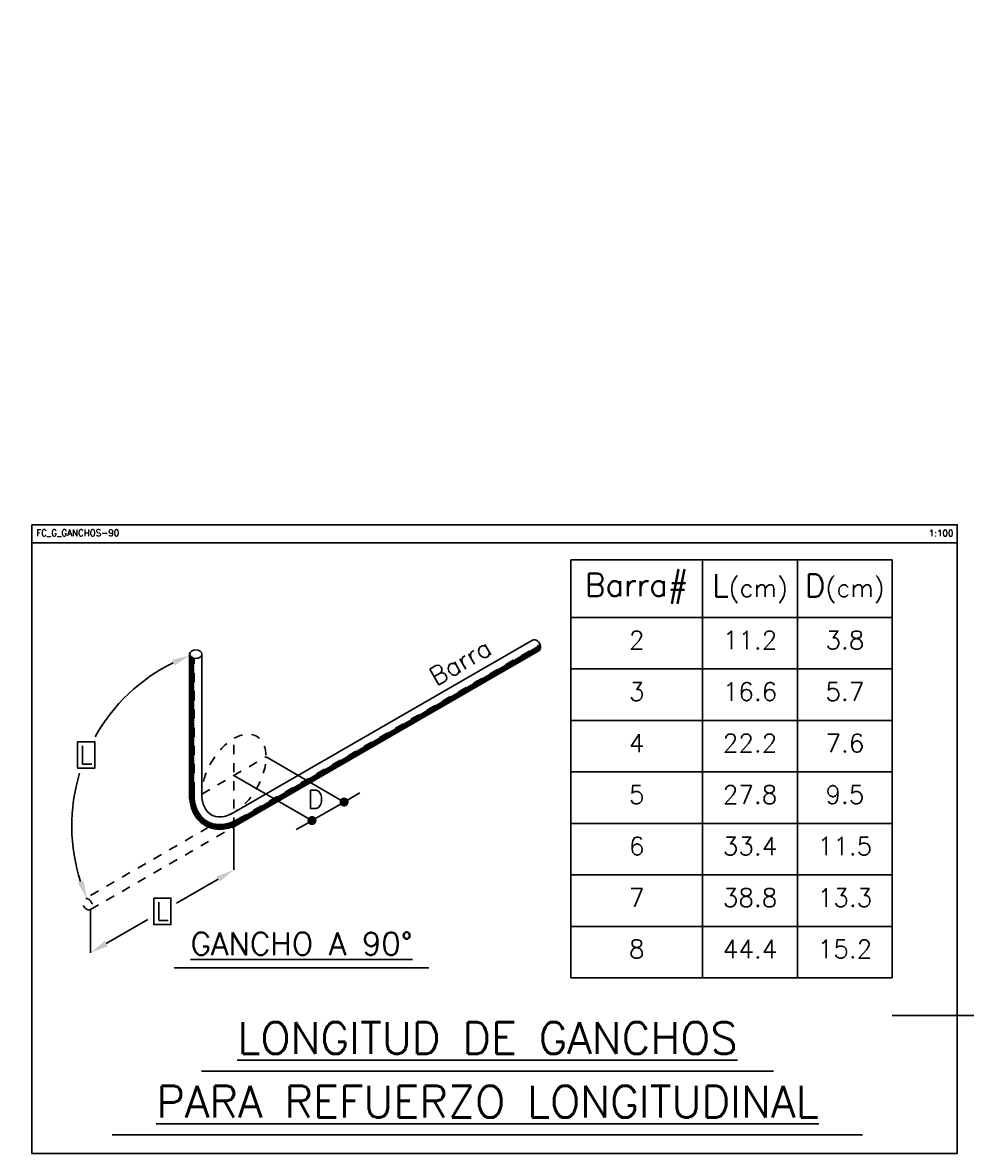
# Model space of a CAD drawing. Header units: millimetres. Extents: x -103 to 209, y -46 to 105.
# Drawn here: x 38.07 to 48.47, y -45.67 to -33.23 of the extents above; entities that cross this region are included whole.
import ezdxf
from ezdxf import colors
from ezdxf.entities.mleader import LeaderData, LeaderLine
from ezdxf.enums import TextEntityAlignment as Align
from ezdxf.math import Vec2, Vec3

# ---------------------------------------------------------------- set-up
doc = ezdxf.new("R2010")
doc.units = ezdxf.units.MM
doc.header["$LTSCALE"] = 0.01
doc.header["$PDMODE"] = 3
doc.linetypes.add('DASHDOT', pattern=[1, 0.5, -0.25, 0, -0.25])
doc.linetypes.add('DASHED2', pattern=[0.375, 0.25, -0.125])
for name, color, linetype in [('FC_BORDES', 4, 'Continuous'), ('FC_COTAS', 1, 'Continuous'), ('FC_COTAS @ 100', 1, 'Continuous'), ('FC_COTAS @ 25', 1, 'Continuous'), ('FC_EJES', 1, 'DASHDOT'), ('FC_HATCH 253', 253, 'Continuous'), ('FC_PROYECCION', 6, 'DASHED2'), ('FC_R-140', 2, 'Continuous'), ('FC_R-200', 5, 'Continuous'), ('FC_R-80', 11, 'Continuous'), ('FC_R-80 @ 100', 11, 'Continuous'), ('FC_REFUERZO 2', 1, 'Continuous')]:
    doc.layers.add(name, color=color, linetype=linetype)
doc.layers.add('FC_HOJA', color=230, linetype='Continuous', plot=False)
doc.layers.add('FC_HOJA @ 20', color=230, linetype='Continuous', plot=False)
doc.styles.add('FC_TEXT', font='romans.shx', dxfattribs={"height": 0.002})
doc.styles.add('FC_TEXT1', font='romans.shx')
doc.dimstyles.new('FC_COTAS', dxfattribs={"dimtxt": 0.0015, "dimasz": 0.001, "dimexe": 0, "dimexo": 0, "dimgap": 0.001, "dimtad": 1, "dimtih": 1, "dimtoh": 1, "dimzin": 0, "dimdsep": 46, "dimtxsty": 'FC_TEXT1', "dimblk": 'DOT', "dimcen": 0.09, "dimclrd": 256, "dimclre": 256, "dimclrt": 256, "dimadec": 0, "dimazin": 0, "dimtfac": 1, "dimtix": 1, "dimtmove": 2, "dimatfit": 3, "dimfxl": 1.002, "dimtolj": 1, "dimtzin": 0, "dimlwd": -1, "dimarcsym": 0})

# ---------------------------------------------------------------- blocks, each defined once
blk = doc.blocks.new('*U109')
at = {"layer": 'FC_R-140', "color": 4, "ltscale": 1.5}
blk.add_lwpolyline([(-0.014, 0), (0.014, 0)], dxfattribs=at)
at = {"layer": 'FC_R-140', "ltscale": 1.5, "style": 'FC_TEXT1'}
blk.add_attdef('%%UTÍTULO', text='', height=0.0025, dxfattribs=at).set_placement((0, 0.00266), align=Align.MIDDLE_CENTER)
at = {"layer": 'FC_R-80', "ltscale": 1.5, "style": 'FC_TEXT1'}
blk.add_attdef('ESCALA', text='', height=0.002, dxfattribs=at).set_placement((-0.014, -0.0017), align=Align.MIDDLE_LEFT)
blk = doc.blocks.new('*T99')
at = {"layer": 'FC_BORDES', "color": 0, "linetype": 'ByBlock', "lineweight": -2, "ltscale": 0.6, "transparency": 16777216}
for p, q in [((0, 0), (3.535, 0)), ((0, 0), (0, -4.6)), ((1.447, 0), (1.447, -4.6)), ((2.494, 0), (2.494, -4.6)), ((3.535, 0), (3.535, -4.6)), ((0, -0.633), (3.535, -0.633)), ((0, -1.2), (3.535, -1.2)), ((0, -1.767), (3.535, -1.767)), ((0, -2.333), (3.535, -2.333)), ((0, -2.9), (3.535, -2.9)), ((0, -3.467), (3.535, -3.467)), ((0, -4.033), (3.535, -4.033)), ((0, -4.6), (3.535, -4.6))]:
    blk.add_line(p, q, dxfattribs=at)
at = {"layer": 'FC_BORDES', "color": 2, "ltscale": 0.6, "transparency": 16777216, "char_height": 0.25, "attachment_point": 5, "style": 'FC_TEXT1'}
for s, insert, width in [('{\\C12;Barra#}', (0.724, -0.317), 1.44709), ('{\\C12;L\\H0.8x;\\C11;(cm)}', (1.971, -0.317), 1.04655), ('{\\C12;D\\H0.8x;\\C11;(cm)}', (3.015, -0.317), 1.04078)]:
    blk.add_mtext(s, dxfattribs=dict(at, insert=insert, width=width))
at = {"layer": 'FC_BORDES', "color": 11, "ltscale": 0.6, "transparency": 16777216, "char_height": 0.2, "attachment_point": 2, "style": 'FC_TEXT1'}
for s, insert, width in [('2', (0.724, -0.783), 1.14739), ('11.2', (1.971, -0.783), 0.74685), ('3.8', (3.015, -0.783), 0.74108), ('3', (0.724, -1.35), 1.14739), ('16.6', (1.971, -1.35), 0.74685), ('5.7', (3.015, -1.35), 0.74108), ('4', (0.724, -1.917), 1.14739), ('22.2', (1.971, -1.917), 0.74685), ('7.6', (3.015, -1.917), 0.74108), ('5', (0.724, -2.483), 1.14739), ('27.8', (1.971, -2.483), 0.74685), ('9.5', (3.015, -2.483), 0.74108), ('6', (0.724, -3.05), 1.14739), ('33.4', (1.971, -3.05), 0.74685), ('11.5', (3.015, -3.05), 0.74108), ('7', (0.724, -3.617), 1.14739), ('38.8', (1.971, -3.617), 0.74685), ('13.3', (3.015, -3.617), 0.74108), ('8', (0.724, -4.183), 1.14739), ('44.4', (1.971, -4.183), 0.74685), ('15.2', (3.015, -4.183), 0.74108)]:
    blk.add_mtext(s, dxfattribs=dict(at, insert=insert, width=width))
blk = doc.blocks.new('*U110')
at = {"layer": 'FC_R-200', "color": 4, "ltscale": 1.5}
for points in [[(-0.03148, 0), (0.03148, 0)], [(-0.04128, -0.007), (0.04128, -0.007)]]:
    blk.add_lwpolyline(points, dxfattribs=at)
at = {"layer": 'FC_R-200', "ltscale": 1.5, "style": 'FC_TEXT1'}
for tag, p in [('%%UTÍTULO', (0, 0.00366)), ('%%UTÍTULO1', (0, -0.00334))]:
    blk.add_attdef(tag, text='', height=0.0035, dxfattribs=at).set_placement(p, align=Align.MIDDLE_CENTER)
at = {"layer": 'FC_R-80', "ltscale": 1.5, "style": 'FC_TEXT1'}
blk.add_attdef('ESCALA', text='', height=0.002, dxfattribs=at).set_placement((-0.04075, -0.0087), align=Align.MIDDLE_LEFT)
blk = doc.blocks.new('*D95')
at = {"layer": 'Defpoints', "color": 0, "ltscale": 0.6, "transparency": 16777216}
for p in [(-0.994, -44.709), (-0.994, -45.184), (-2.572, -45.62)]:
    blk.add_point(p, dxfattribs=at)
at = {"layer": 'FC_COTAS', "lineweight": -2, "ltscale": 0.6, "transparency": 16777216}
for p, q in [((-0.994, -44.709), (-0.994, -45.184)), ((-2.572, -45.62), (-2.572, -46.095))]:
    blk.add_line(p, q, dxfattribs=at)
at = {"layer": 'FC_COTAS', "ltscale": 0.6, "transparency": 16777216}
for p, q in [((-1.167, -45.284), (-1.626, -45.549)), ((-2.399, -45.995), (-1.94, -45.73))]:
    blk.add_line(p, q, dxfattribs=at)
for points in [[(-1.184, -45.255), (-1.151, -45.313), (-0.994, -45.184)], [(-2.415, -45.966), (-2.382, -46.024), (-2.572, -46.095)]]:
    blk.add_solid(points, dxfattribs=at)
at = {"layer": 'FC_COTAS', "ltscale": 0.6, "transparency": 16777216, "insert": (-1.783, -45.64), "char_height": 0.15, "attachment_point": 5, "style": 'FC_TEXT1'}
blk.add_mtext('\\A1;{\\H1.33333x;\\C11;L}', dxfattribs=at)
blk = doc.blocks.new('_Dot')
at = {"color": 0, "linetype": 'ByBlock', "lineweight": -2}
blk.add_line((-0.5, 0), (-1, 0), dxfattribs=at)
at = {"color": 0, "linetype": 'ByBlock', "const_width": 0.5}
blk.add_lwpolyline([(-0.25, 0, 1), (0.25, 0, 1)], format="xyb", close=True, dxfattribs=at)
blk = doc.blocks.new('*D96')
at = {"layer": 'Defpoints', "color": 0, "ltscale": 0.6, "transparency": 16777216}
for p in [(-0.641, -43.941), (-0.994, -44.145), (0.218, -44.437)]:
    blk.add_point(p, dxfattribs=at)
at = {"layer": 'FC_COTAS', "lineweight": -2, "ltscale": 0.6, "transparency": 16777216}
for p, q in [((-0.641, -43.941), (0.218, -44.437)), ((-0.994, -44.145), (-0.135, -44.641))]:
    blk.add_line(p, q, dxfattribs=at)
at = {"layer": 'FC_COTAS', "ltscale": 0.6, "transparency": 16777216}
for p, q in [((0.304, -44.387), (0.391, -44.337)), ((-0.135, -44.641), (0.218, -44.437)), ((-0.222, -44.691), (-0.309, -44.741))]:
    blk.add_line(p, q, dxfattribs=at)
at = {"layer": 'FC_COTAS', "ltscale": 0.6, "transparency": 16777216, "xscale": 0.1, "yscale": 0.1, "zscale": 0.1}
for p, rotation in [((0.218, -44.437), 209.9999999999999), ((-0.135, -44.641), 29.9999999999999)]:
    blk.add_blockref('_Dot', p, dxfattribs=dict(at, rotation=rotation))
at = {"layer": 'FC_COTAS', "ltscale": 0.6, "transparency": 16777216, "insert": (-0.094, -44.408), "char_height": 0.15, "attachment_point": 5, "style": 'FC_TEXT1'}
blk.add_mtext('\\A1;{\\H1.33333x;\\C11;D}', dxfattribs=at)
blk = doc.blocks.new('*D97')
at = {"layer": 'Defpoints', "color": 0, "ltscale": 0.6, "transparency": 16777216}
for p in [(-1.479, -42.824), (-2.344, -43.455), (-0.776, -44.699), (-2.611, -45.5)]:
    blk.add_point(p, dxfattribs=at)
at = {"layer": 'FC_COTAS', "ltscale": 0.6, "transparency": 16777216}
for start, end in [(116.2908, 150.6996), (163.1688, 197.8661)]:
    blk.add_arc((-0.776, -44.699), 2.002, start, end, dxfattribs=at)
for points in [[(-1.676, -42.873), (-1.65, -42.935), (-1.479, -42.824)], [(-2.65, -45.301), (-2.713, -45.324), (-2.611, -45.5)]]:
    blk.add_solid(points, dxfattribs=at)
at = {"layer": 'FC_COTAS', "ltscale": 0.6, "transparency": 16777216, "insert": (-2.62, -43.919), "char_height": 0.15, "attachment_point": 5, "style": 'FC_TEXT1'}
blk.add_mtext('\\A1;{\\H1.33333x;\\C11;L}', dxfattribs=at)
blk = doc.blocks.new('FC_B_Gancho 90')
at = {"layer": 'FC_HATCH 253', "ltscale": 0.6}
h = blk.add_hatch(dxfattribs=at)
h.set_pattern_fill('ANSI31', color=256, scale=0.005, angle=165)
h.set_pattern_definition([(210, (1.216465, 44.145192), (0.0079375, -0.0137481533), [])])
edge = h.paths.add_edge_path()
edge.add_ellipse((-0.42, 1.335), major_axis=(-0.0676, 0), ratio=0.725242, start_angle=0, end_angle=74.9363, ccw=False)
edge.add_line((-0.488, 1.325), (-0.488, -0.173))
edge.add_line((-0.488, -0.173), (-0.488, -0.181))
edge.add_line((-0.488, -0.181), (-0.489, -0.198))
edge.add_line((-0.489, -0.198), (-0.489, -0.214))
edge.add_line((-0.489, -0.214), (-0.488, -0.231))
edge.add_line((-0.488, -0.231), (-0.487, -0.247))
edge.add_line((-0.487, -0.247), (-0.485, -0.263))
edge.add_line((-0.485, -0.263), (-0.483, -0.279))
edge.add_line((-0.483, -0.279), (-0.481, -0.295))
edge.add_line((-0.481, -0.295), (-0.478, -0.311))
edge.add_line((-0.478, -0.311), (-0.475, -0.327))
edge.add_line((-0.475, -0.327), (-0.47, -0.342))
edge.add_line((-0.47, -0.342), (-0.466, -0.357))
edge.add_line((-0.466, -0.357), (-0.461, -0.373))
edge.add_line((-0.461, -0.373), (-0.455, -0.388))
edge.add_line((-0.455, -0.388), (-0.448, -0.402))
edge.add_line((-0.448, -0.402), (-0.441, -0.417))
edge.add_line((-0.441, -0.417), (-0.434, -0.431))
edge.add_line((-0.434, -0.431), (-0.425, -0.444))
edge.add_line((-0.425, -0.444), (-0.417, -0.458))
edge.add_line((-0.417, -0.458), (-0.407, -0.471))
edge.add_line((-0.407, -0.471), (-0.397, -0.483))
edge.add_line((-0.397, -0.483), (-0.386, -0.495))
edge.add_line((-0.386, -0.495), (-0.375, -0.507))
edge.add_line((-0.375, -0.507), (-0.363, -0.518))
edge.add_line((-0.363, -0.518), (-0.35, -0.528))
edge.add_line((-0.35, -0.528), (-0.336, -0.537))
edge.add_line((-0.336, -0.537), (-0.323, -0.546))
edge.add_line((-0.323, -0.546), (-0.308, -0.554))
edge.add_line((-0.308, -0.554), (-0.294, -0.562))
edge.add_line((-0.294, -0.562), (-0.279, -0.568))
edge.add_line((-0.279, -0.568), (-0.264, -0.574))
edge.add_line((-0.264, -0.574), (-0.248, -0.579))
edge.add_line((-0.248, -0.579), (-0.232, -0.583))
edge.add_line((-0.232, -0.583), (-0.216, -0.586))
edge.add_line((-0.216, -0.586), (-0.2, -0.588))
edge.add_line((-0.2, -0.588), (-0.184, -0.59))
edge.add_line((-0.184, -0.59), (-0.168, -0.591))
edge.add_line((-0.168, -0.591), (-0.152, -0.591))
edge.add_line((-0.152, -0.591), (-0.136, -0.59))
edge.add_line((-0.136, -0.59), (-0.12, -0.589))
edge.add_line((-0.12, -0.589), (-0.104, -0.587))
edge.add_line((-0.104, -0.587), (-0.089, -0.585))
edge.add_line((-0.089, -0.585), (-0.073, -0.581))
edge.add_line((-0.073, -0.581), (-0.057, -0.578))
edge.add_line((-0.057, -0.578), (-0.042, -0.573))
edge.add_line((-0.042, -0.573), (-0.027, -0.568))
edge.add_line((-0.027, -0.568), (-0.012, -0.563))
edge.add_line((-0.012, -0.563), (0, -0.558))
edge.add_line((0, -0.558), (0, -0.504))
edge.add_line((0, -0.504), (-0.016, -0.511))
edge.add_line((-0.016, -0.511), (-0.029, -0.516))
edge.add_line((-0.029, -0.516), (-0.043, -0.521))
edge.add_line((-0.043, -0.521), (-0.057, -0.525))
edge.add_line((-0.057, -0.525), (-0.07, -0.529))
edge.add_line((-0.07, -0.529), (-0.084, -0.533))
edge.add_line((-0.084, -0.533), (-0.098, -0.535))
edge.add_line((-0.098, -0.535), (-0.111, -0.538))
edge.add_line((-0.111, -0.538), (-0.125, -0.539))
edge.add_line((-0.125, -0.539), (-0.139, -0.541))
edge.add_line((-0.139, -0.541), (-0.153, -0.541))
edge.add_line((-0.153, -0.541), (-0.166, -0.541))
edge.add_line((-0.166, -0.541), (-0.18, -0.54))
edge.add_line((-0.18, -0.54), (-0.194, -0.539))
edge.add_line((-0.194, -0.539), (-0.208, -0.537))
edge.add_line((-0.208, -0.537), (-0.221, -0.534))
edge.add_line((-0.221, -0.534), (-0.234, -0.531))
edge.add_line((-0.234, -0.531), (-0.247, -0.526))
edge.add_line((-0.247, -0.526), (-0.26, -0.522))
edge.add_line((-0.26, -0.522), (-0.273, -0.516))
edge.add_line((-0.273, -0.516), (-0.285, -0.51))
edge.add_line((-0.285, -0.51), (-0.297, -0.504))
edge.add_line((-0.297, -0.504), (-0.308, -0.496))
edge.add_line((-0.308, -0.496), (-0.319, -0.488))
edge.add_line((-0.319, -0.488), (-0.33, -0.48))
edge.add_line((-0.33, -0.48), (-0.34, -0.47))
edge.add_line((-0.34, -0.47), (-0.35, -0.461))
edge.add_line((-0.35, -0.461), (-0.359, -0.451))
edge.add_line((-0.359, -0.451), (-0.367, -0.44))
edge.add_line((-0.367, -0.44), (-0.376, -0.429))
edge.add_line((-0.376, -0.429), (-0.383, -0.418))
edge.add_line((-0.383, -0.418), (-0.39, -0.406))
edge.add_line((-0.39, -0.406), (-0.397, -0.394))
edge.add_line((-0.397, -0.394), (-0.403, -0.381))
edge.add_line((-0.403, -0.381), (-0.409, -0.368))
edge.add_line((-0.409, -0.368), (-0.414, -0.355))
edge.add_line((-0.414, -0.355), (-0.418, -0.342))
edge.add_line((-0.418, -0.342), (-0.422, -0.328))
edge.add_line((-0.422, -0.328), (-0.426, -0.315))
edge.add_line((-0.426, -0.315), (-0.429, -0.301))
edge.add_line((-0.429, -0.301), (-0.432, -0.287))
edge.add_line((-0.432, -0.287), (-0.434, -0.272))
edge.add_line((-0.434, -0.272), (-0.436, -0.258))
edge.add_line((-0.436, -0.258), (-0.437, -0.243))
edge.add_line((-0.437, -0.243), (-0.438, -0.228))
edge.add_line((-0.438, -0.228), (-0.439, -0.213))
edge.add_line((-0.439, -0.213), (-0.439, -0.198))
edge.add_line((-0.439, -0.198), (-0.438, -0.183))
edge.add_line((-0.438, -0.183), (-0.438, -0.174))
edge.add_line((-0.438, -0.174), (-0.438, 1.287))
edge = h.paths.add_edge_path()
edge.add_ellipse((3.321, 1.431), major_axis=(0.0339, -0.0587), ratio=0.707107, start_angle=0, end_angle=74.8117)
edge.add_line((3.37, 1.439), (0.043, -0.482))
edge.add_line((0.043, -0.482), (0.037, -0.485))
edge.add_line((0.037, -0.485), (0.024, -0.492))
edge.add_line((0.024, -0.492), (0.011, -0.499))
edge.add_line((0.011, -0.499), (0, -0.504))
edge.add_line((0, -0.504), (0, -0.558))
edge.add_line((0, -0.558), (0.003, -0.557))
edge.add_line((0.003, -0.557), (0.018, -0.55))
edge.add_line((0.018, -0.55), (0.033, -0.543))
edge.add_line((0.033, -0.543), (0.047, -0.536))
edge.add_line((0.047, -0.536), (0.061, -0.528))
edge.add_line((0.061, -0.528), (0.068, -0.525))
edge.add_line((0.068, -0.525), (3.355, 1.373))
at = {"layer": 'FC_COTAS'}
for points in [[(-1.72, 0.372), (-1.531, 0.372), (-1.531, 0.081), (-1.72, 0.081)], [(-0.883, -1.349), (-0.694, -1.349), (-0.694, -1.64), (-0.883, -1.64)]]:
    blk.add_lwpolyline(points, close=True, dxfattribs=at)
at = {"layer": 'FC_EJES', "ltscale": 0.6}
for points in [[(0, -0.564), (0, 0.407)], [(-0.353, -0.204), (0.353, 0.204)]]:
    blk.add_lwpolyline(points, dxfattribs=at)
at = {"layer": 'FC_PROYECCION', "color": 252, "ltscale": 0.6}
for points in [[(-0.438, -0.175), (-0.438, -0.183), (-0.439, -0.198), (-0.439, -0.213), (-0.438, -0.228), (-0.437, -0.243), (-0.436, -0.258), (-0.434, -0.272), (-0.432, -0.287), (-0.429, -0.301), (-0.426, -0.315), (-0.422, -0.328), (-0.418, -0.342), (-0.414, -0.355), (-0.409, -0.368), (-0.403, -0.381), (-0.397, -0.394), (-0.39, -0.406), (-0.383, -0.418), (-0.376, -0.429), (-0.367, -0.44), (-0.359, -0.451), (-0.35, -0.461), (-0.34, -0.47), (-0.33, -0.48), (-0.319, -0.488), (-0.308, -0.496), (-0.297, -0.504), (-0.285, -0.51), (-0.273, -0.516), (-0.26, -0.522), (-0.247, -0.526), (-0.234, -0.531), (-0.221, -0.534), (-0.208, -0.537), (-0.194, -0.539), (-0.18, -0.54), (-0.166, -0.541), (-0.153, -0.541), (-0.139, -0.541), (-0.125, -0.539), (-0.111, -0.538), (-0.098, -0.535), (-0.084, -0.533), (-0.07, -0.529), (-0.057, -0.525), (-0.043, -0.521), (-0.029, -0.516), (-0.016, -0.511), (-0.002, -0.505), (0.011, -0.499), (0.024, -0.492), (0.037, -0.485), (0.043, -0.482), (3.37, 1.439)], [(-0.438, -0.173), (-0.438, 1.287)], [(-0.278, -0.569), (-1.645, -1.358)], [(0.068, -0.525), (-1.578, -1.475)]]:
    blk.add_lwpolyline(points, dxfattribs=at)
at = {"layer": 'FC_PROYECCION', "ltscale": 0.6}
blk.add_ellipse((0, 0), major_axis=(-0.25, -0.432), ratio=0.57735, dxfattribs=at)
at = {"layer": 'FC_PROYECCION', "color": 252, "ltscale": 0.6}
blk.add_ellipse((-1.611, -1.416), major_axis=(0.0338, -0.0585), ratio=0.707107, dxfattribs=at)
at = {"layer": 'FC_REFUERZO 2', "ltscale": 0.6}
for points in [[(-0.488, -0.173), (-0.488, -0.181), (-0.489, -0.198), (-0.489, -0.214), (-0.488, -0.231), (-0.487, -0.247), (-0.485, -0.263), (-0.483, -0.279), (-0.481, -0.295), (-0.478, -0.311), (-0.475, -0.327), (-0.47, -0.342), (-0.466, -0.357), (-0.461, -0.373), (-0.455, -0.388), (-0.448, -0.402), (-0.441, -0.417), (-0.434, -0.431), (-0.425, -0.444), (-0.417, -0.458), (-0.407, -0.471), (-0.397, -0.483), (-0.386, -0.495), (-0.375, -0.507), (-0.363, -0.518), (-0.35, -0.528), (-0.336, -0.537), (-0.323, -0.546), (-0.308, -0.554), (-0.294, -0.562), (-0.279, -0.568), (-0.264, -0.574), (-0.248, -0.579), (-0.232, -0.583), (-0.216, -0.586), (-0.2, -0.588), (-0.184, -0.59), (-0.168, -0.591), (-0.152, -0.591), (-0.136, -0.59), (-0.12, -0.589), (-0.104, -0.587), (-0.089, -0.585), (-0.073, -0.581), (-0.057, -0.578), (-0.042, -0.573), (-0.027, -0.568), (-0.012, -0.563), (0.003, -0.557), (0.018, -0.55), (0.033, -0.543), (0.047, -0.536), (0.062, -0.528), (0.068, -0.525), (3.355, 1.373)], [(0, -0.407), (3.287, 1.49)], [(-0.488, -0.173), (-0.488, 1.335)], [(-0.353, -0.204), (-0.353, 1.342)]]:
    blk.add_lwpolyline(points, dxfattribs=at)
for centre, major_axis, ratio, start_param, end_param in [((3.321, 1.431), (0.0339, -0.0587), 0.707107, 0, 3.141593), ((0, 0), (-0.25, -0.432), 0.57735, 5.497787, 7.068583)]:
    blk.add_ellipse(centre, major_axis=major_axis, ratio=ratio, start_param=start_param, end_param=end_param, dxfattribs=at)
blk.add_ellipse((-0.42, 1.335), major_axis=(-0.0676, 0), ratio=0.725242, dxfattribs=at)
blk.add_blockref('*T99', (3.708, 2.373))
at = {"layer": 'FC_COTAS', "xscale": 100, "yscale": 100, "zscale": 100}
for name, p, values in [('*U109', (0.744, -2.117), {'%%UTÍTULO': '%%UGANCHO A 90°'}), ('*U110', (2.79, -3.255), {'%%UTÍTULO': '%%ULONGITUD DE GANCHOS', '%%UTÍTULO1': '%%UPARA REFUERZO LONGITUDINAL'})]:
    blk.add_blockref(name, p, dxfattribs=at).add_auto_attribs(values)
at = {"layer": 'FC_R-80 @ 100', "color": 11, "ltscale": 0.6, "insert": (2.225, 0.98), "char_height": 0.2, "attachment_point": 7, "rotation": 30, "style": 'FC_TEXT1'}
blk.add_mtext('Barra', dxfattribs=at)
at = {"layer": 'FC_COTAS @ 100', "ltscale": 0.6}
dim = blk.add_angular_dim_3p(base=(-1.35, 0.691), center=(0.218, -0.553), p1=(-0.485, 1.321), p2=(-1.616, -1.355), text='{\\H1.33333x;\\C11;L}', dimstyle='FC_COTAS', override={"dimscale": 100, "dimasz": 0.002, "dimsah": 1, "dimtix": 1, "dimtofl": 1, "dimtmove": 2, "dimatfit": 3}, dxfattribs=at)
dim.commit()
dim.dimension.update_dxf_attribs({"geometry": '*D97', "text_midpoint": (-1.626, 0.226), "insert": (0.994, 44.145)})
dim = blk.add_linear_dim(base=(1.212, -0.292), p1=(0, 0), p2=(0.353, 0.204), angle=30, text='{\\H1.33333x;\\C11;D}', dimstyle='FC_COTAS', override={"dimscale": 100, "dimtix": 1, "dimtofl": 1, "dimtmove": 2, "dimatfit": 3}, dxfattribs=at)
dim.commit()
dim.dimension.update_dxf_attribs({"geometry": '*D96', "text_midpoint": (0.9, -0.263), "dimtype": 129, "insert": (0.994, 44.145)})
dim = blk.add_aligned_dim(p1=(-1.578, -1.475), p2=(0, -0.564), distance=-0.411, text='{\\H1.33333x;\\C11;L}', dimstyle='FC_COTAS', override={"dimscale": 100, "dimasz": 0.002, "dimsah": 1, "dimtix": 1, "dimtofl": 1, "dimtmove": 2, "dimatfit": 3}, dxfattribs=at)
dim.commit()
dim.dimension.update_dxf_attribs({"geometry": '*D95', "text_midpoint": (-0.789, -1.494), "insert": (0.994, 44.145)})
blk = doc.blocks.new('FC_B_Convencion de estribos_1')
at = {"layer": 'FC_COTAS @ 100', "ltscale": 0.6}
ml = blk.add_multileader_mtext('Standard', dxfattribs=at)
ml.set_content('Cantidad de ramas verticales(**)', color=11, style='FC_TEXT1')
ml.set_leader_properties()
ml.build(insert=Vec2(0, 0))
ml.multileader.update_dxf_attribs({"has_dogleg": 0, "text_left_attachment_type": 6, "text_right_attachment_type": 6, "dogleg_length": 0.008, "arrow_head_size": 0.15, "scale": 100})
ctx = ml.context
ctx.base_point, ctx.scale, ctx.char_height, ctx.arrow_head_size, ctx.landing_gap_size, ctx.plane_origin = Vec3(0.004, 1.062), 100, 0.15, 0.15, 0.1, Vec3(0.518, 1.749)
ctx.left_attachment, ctx.right_attachment = 6, 6
notes = []
notes.append((ctx, [(0, (1, 1, 0), (1.857, 1.062), (-1, 0), 0.217, [(0, [(1.956, 1.062)], 0, [])])]))
ctx.mtext.insert, ctx.mtext.width, ctx.mtext.line_spacing_style, ctx.mtext.flow_direction = Vec3(0.104, 1.262), 1.5958, 2, 5
for ctx, leaders in notes:
    for number, flags, end, landing, length, lines in leaders:
        leader = LeaderData()
        leader.index, (leader.has_last_leader_line, leader.has_dogleg_vector, leader.attachment_direction) = number, flags
        leader.last_leader_point, leader.dogleg_vector, leader.dogleg_length = Vec3(end), Vec3(landing), length
        for number, points, colour, breaks in lines:
            line = LeaderLine()
            line.index, line.vertices, line.color, line.breaks = number, Vec3.list(points), colors.encode_raw_color(colour), breaks
            leader.lines.append(line)
        ctx.leaders.append(leader)

msp = doc.modelspace()

# ---------------------------------------------------------------- linework, layer by layer
at = {"layer": 'FC_HOJA', "ltscale": 0.6}
msp.add_lwpolyline([(38.17048, -38.75488), (48.35432, -38.75488), (48.35432, -45.67273), (38.17048, -45.67273)], close=True, dxfattribs=at)
msp.add_lwpolyline([(38.17048, -38.95488), (48.35432, -38.95488)], dxfattribs=at)

# ---------------------------------------------------------------- block references
for name, p in [('FC_B_Gancho 90', (40.39559, -41.51436)), ('FC_B_Convencion de estribos_1', (49.22572, -45.21711))]:
    msp.add_blockref(name, p)

# ---------------------------------------------------------------- texts
at = {"layer": 'FC_HOJA @ 20', "char_height": 0.07, "style": 'FC_TEXT'}
for s, insert, attachment_point in [('FC_G_GANCHOS-90', (38.22105, -38.84742), 4), ('1:100', (48.31224, -38.84742), 6)]:
    msp.add_mtext(s, dxfattribs=dict(at, insert=insert, attachment_point=attachment_point))

# ---------------------------------------------------------------- leaders
at = {"layer": 'FC_COTAS @ 25', "ltscale": 0.6}
ml = msp.add_multileader_mtext('Standard', dxfattribs=at)
ml.set_content('Viga de losa\\P(Vblex40) (No se indica su refuerzo)', color=11, style='FC_TEXT1')
ml.set_leader_properties()
ml.build(insert=Vec2(0, 0))
ml.multileader.update_dxf_attribs({"text_left_attachment_type": 6, "text_right_attachment_type": 6, "dogleg_length": 0.008, "arrow_head_size": 0.05, "scale": 25})
ctx = ml.context
ctx.base_point, ctx.scale, ctx.char_height, ctx.arrow_head_size, ctx.landing_gap_size, ctx.plane_origin = Vec3(30.05913, -33.29845), 25, 0.05, 0.05, 0.025, Vec3(31.01515, -33.29845)
ctx.left_attachment, ctx.right_attachment = 6, 6
notes = []
notes.append((ctx, [(0, (1, 1, 0), (30.83112, -33.29845), (-1, 0), 0.07199, [(0, [(31.11515, -33.29845)], 0, [])])]))
ctx.mtext.insert, ctx.mtext.width, ctx.mtext.line_spacing_style, ctx.mtext.flow_direction = Vec3(30.08413, -33.23178), 0.7219286, 2, 5
ml = msp.add_multileader_mtext('Standard', dxfattribs=at)
ml.set_content('Suelo', color=11, style='FC_TEXT1')
ml.set_leader_properties()
ml.build(insert=Vec2(0, 0))
ml.multileader.update_dxf_attribs({"text_left_attachment_type": 6, "text_right_attachment_type": 6, "dogleg_length": 0.008, "arrow_head_size": 0.05, "scale": 25})
ctx = ml.context
ctx.base_point, ctx.scale, ctx.char_height, ctx.arrow_head_size, ctx.landing_gap_size, ctx.plane_origin = Vec3(30.0595, -33.65005), 25, 0.05, 0.05, 0.025, Vec3(31.01515, -33.65005)
ctx.left_attachment, ctx.right_attachment = 6, 6
notes.append((ctx, [(0, (1, 1, 0), (30.36721, -33.65005), (-1, 0), 0.07199, [(0, [(31.06049, -33.65005)], 0, [])])]))
ctx.mtext.insert, ctx.mtext.width, ctx.mtext.line_spacing_style, ctx.mtext.flow_direction = Vec3(30.0845, -33.59005), 0.4862143, 2, 5
ml = msp.add_multileader_mtext('Standard', dxfattribs=at)
ml.set_content('#3 a 0.35 L=3.40', color=11, style='FC_TEXT1')
ml.set_leader_properties()
ml.build(insert=Vec2(0, 0))
ml.multileader.update_dxf_attribs({"text_left_attachment_type": 6, "text_right_attachment_type": 6, "dogleg_length": 0.008, "arrow_head_size": 0.05, "scale": 25})
ctx = ml.context
ctx.base_point, ctx.scale, ctx.char_height, ctx.arrow_head_size, ctx.landing_gap_size, ctx.plane_origin = Vec3(30.0595, -34.00452), 25, 0.05, 0.05, 0.025, Vec3(31.01515, -34.00452)
ctx.left_attachment, ctx.right_attachment = 6, 6
notes.append((ctx, [(0, (1, 1, 0), (30.57674, -34.00452), (-1, 0), 0.07199, [(1, [(31.13515, -34.00452), (31.24586, -34.00452)], 0, [])])]))
ctx.mtext.insert, ctx.mtext.width, ctx.mtext.line_spacing_style, ctx.mtext.flow_direction = Vec3(30.0845, -33.94452), 0.402881, 2, 5
ml = msp.add_multileader_mtext('Standard', dxfattribs=at)
ml.set_content('Superficie de concreto impermeabilizada', color=11, style='FC_TEXT1')
ml.set_leader_properties()
ml.build(insert=Vec2(0, 0))
ml.multileader.update_dxf_attribs({"text_left_attachment_type": 6, "text_right_attachment_type": 6, "dogleg_length": 0.008, "arrow_head_size": 0.05, "scale": 25})
ctx = ml.context
ctx.base_point, ctx.scale, ctx.char_height, ctx.arrow_head_size, ctx.landing_gap_size, ctx.plane_origin = Vec3(30.0595, -35.04858), 25, 0.05, 0.05, 0.025, Vec3(31.01515, -35.04858)
ctx.left_attachment, ctx.right_attachment = 6, 6
notes.append((ctx, [(0, (1, 1, 0), (30.81245, -35.04858), (-1, 0), 0.07199, [(0, [(31.11515, -35.04858)], 0, [])])]))
ctx.mtext.insert, ctx.mtext.width, ctx.mtext.line_spacing_style, ctx.mtext.flow_direction = Vec3(30.0845, -34.98192), 0.4862143, 2, 5
ml = msp.add_multileader_mtext('Standard', dxfattribs=at)
ml.set_content('#3 a 0.35 L=2.40', color=11, style='FC_TEXT1')
ml.set_leader_properties()
ml.build(insert=Vec2(0, 0))
ml.multileader.update_dxf_attribs({"text_left_attachment_type": 6, "text_right_attachment_type": 6, "dogleg_length": 0.008, "arrow_head_size": 0.05, "scale": 25})
ctx = ml.context
ctx.base_point, ctx.scale, ctx.char_height, ctx.arrow_head_size, ctx.landing_gap_size, ctx.plane_origin = Vec3(30.0595, -35.43932), 25, 0.05, 0.05, 0.025, Vec3(31.01515, -35.43932)
ctx.left_attachment, ctx.right_attachment = 6, 6
notes.append((ctx, [(0, (1, 1, 0), (30.57674, -35.43932), (-1, 0), 0.07199, [(0, [(31.20586, -35.43932)], 0, [])])]))
ctx.mtext.insert, ctx.mtext.width, ctx.mtext.line_spacing_style, ctx.mtext.flow_direction = Vec3(30.0845, -35.37932), 0.402881, 2, 5
ml = msp.add_multileader_mtext('Standard', dxfattribs=at)
ml.set_content('Filtro según indicación del ingeniero de suelos', color=11, style='FC_TEXT1')
ml.set_leader_properties()
ml.build(insert=Vec2(0, 0))
ml.multileader.update_dxf_attribs({"text_left_attachment_type": 6, "text_right_attachment_type": 6, "dogleg_length": 0.008, "arrow_head_size": 0.05, "scale": 25})
ctx = ml.context
ctx.base_point, ctx.scale, ctx.char_height, ctx.arrow_head_size, ctx.landing_gap_size, ctx.plane_origin = Vec3(30.0595, -35.92656), 25, 0.05, 0.05, 0.025, Vec3(31.01515, -36.12656)
ctx.left_attachment, ctx.right_attachment = 6, 6
notes.append((ctx, [(0, (1, 1, 0), (30.66007, -35.92656), (-1, 0), 0.07199, [(0, [(30.95597, -35.92656)], 0, [])])]))
ctx.mtext.insert, ctx.mtext.width, ctx.mtext.line_spacing_style, ctx.mtext.flow_direction = Vec3(30.0845, -35.86656), 0.4862143, 2, 5
ml = msp.add_multileader_mtext('Standard', dxfattribs=at)
ml.set_content('Viga de fundación\\P(Vblex60) (No se indica su refuerzo)', color=11, style='FC_TEXT1')
ml.set_leader_properties()
ml.build(insert=Vec2(0, 0))
ml.multileader.update_dxf_attribs({"text_left_attachment_type": 6, "text_right_attachment_type": 6, "dogleg_length": 0.008, "arrow_head_size": 0.05, "scale": 25})
ctx = ml.context
ctx.base_point, ctx.scale, ctx.char_height, ctx.arrow_head_size, ctx.landing_gap_size, ctx.plane_origin = Vec3(30.0595, -36.49709), 25, 0.05, 0.05, 0.025, Vec3(31.01515, -36.52858)
ctx.left_attachment, ctx.right_attachment = 6, 6
notes.append((ctx, [(0, (1, 1, 0), (30.90769, -36.49709), (-1, 0), 0.07199, [(0, [(31.01515, -36.49709)], 0, [])])]))
ctx.mtext.insert, ctx.mtext.width, ctx.mtext.line_spacing_style, ctx.mtext.flow_direction = Vec3(30.0845, -36.43043), 0.7338333, 2, 5
for ctx, leaders in notes:
    for number, flags, end, landing, length, lines in leaders:
        leader = LeaderData()
        leader.index, (leader.has_last_leader_line, leader.has_dogleg_vector, leader.attachment_direction) = number, flags
        leader.last_leader_point, leader.dogleg_vector, leader.dogleg_length = Vec3(end), Vec3(landing), length
        for number, points, colour, breaks in lines:
            line = LeaderLine()
            line.index, line.vertices, line.color, line.breaks = number, Vec3.list(points), colors.encode_raw_color(colour), breaks
            leader.lines.append(line)
        ctx.leaders.append(leader)

doc.saveas('drawing.dxf')
